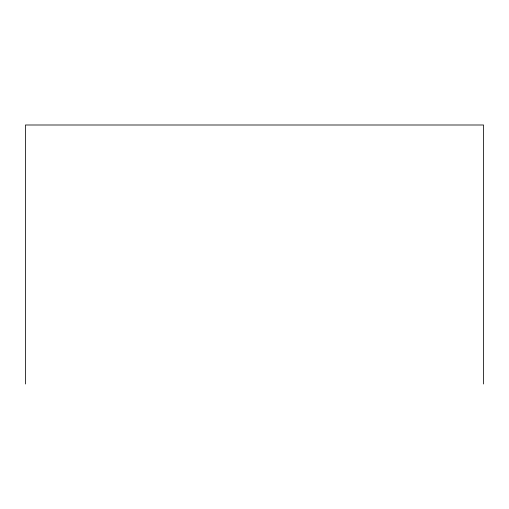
<?xml version="1.0" encoding="UTF-8"?>
<svg xmlns="http://www.w3.org/2000/svg" width="509" height="509" viewBox="0 0 509 509"><rect width="100%" height="100%" fill="white"/><g stroke="black" fill="none" stroke-linecap="round" stroke-linejoin="round"><path stroke-width="0.76" d="M483.55 384.002L483.55 124.998L25.45 124.998L25.45 384.002"/></g></svg>
